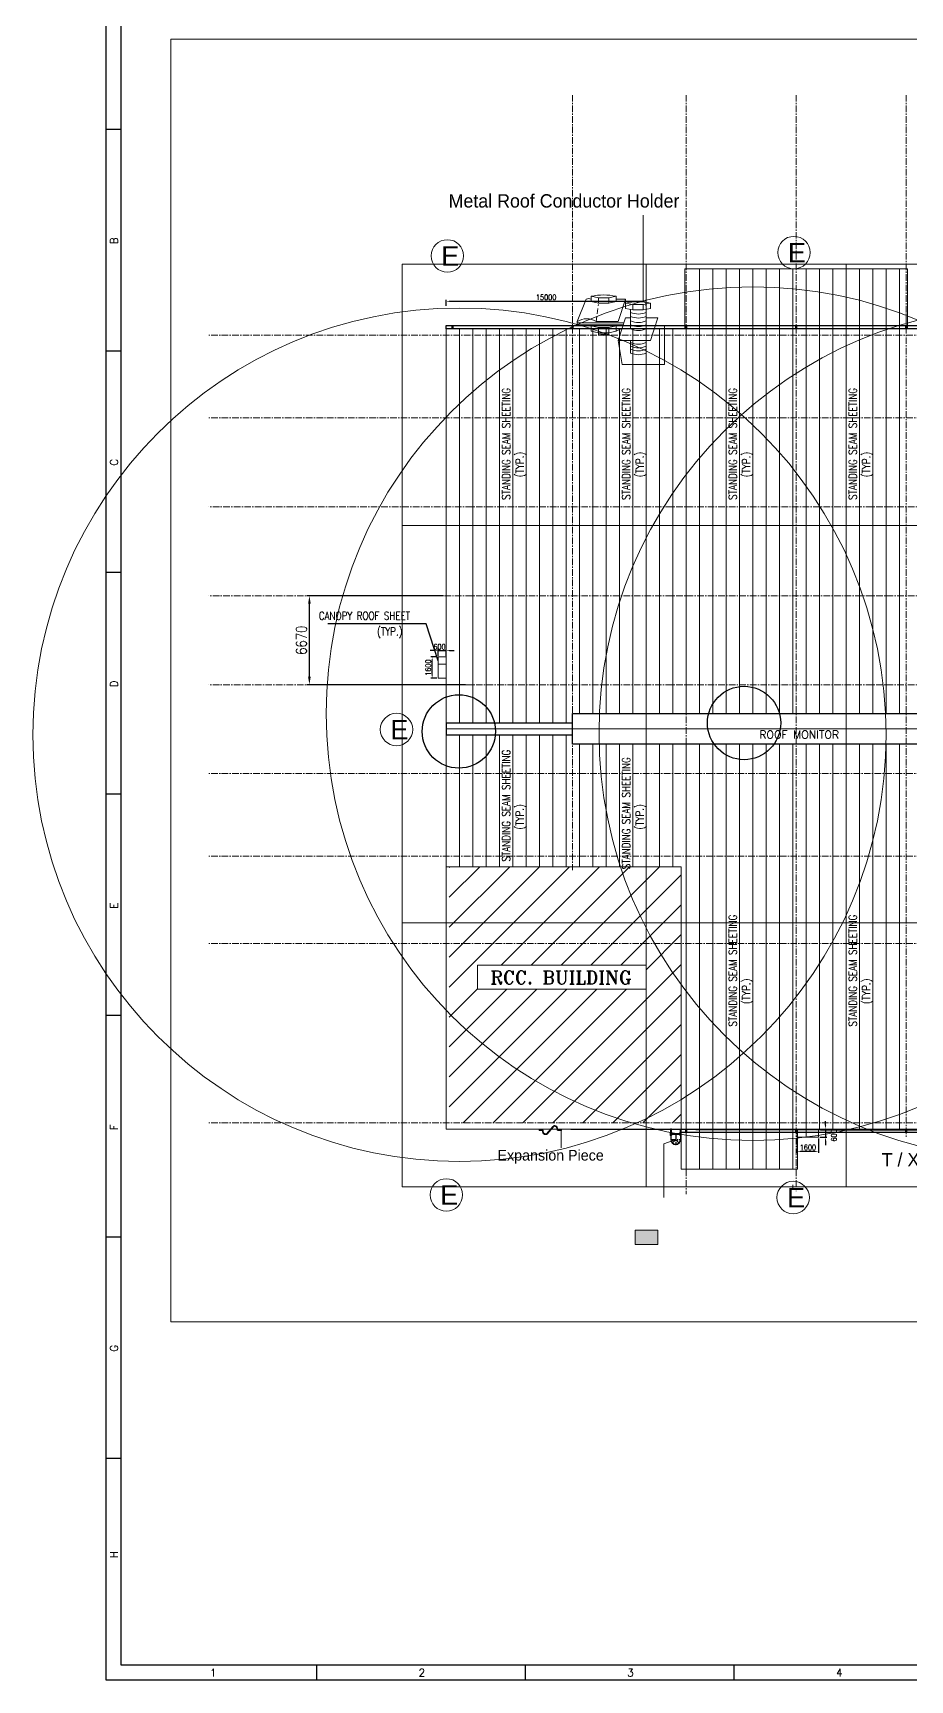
# Model space of a CAD drawing. Header units: millimetres. Extents: x 591978 to 1200763, y 19941 to 205918.
# Drawn here: x 1007148 to 1072948, y 19941 to 143454 of the extents above; entities that cross this region are included whole.
import ezdxf
from ezdxf.enums import TextEntityAlignment as Align

# ---------------------------------------------------------------- set-up
doc = ezdxf.new("R2010")
doc.units = ezdxf.units.MM
doc.header["$LTSCALE"] = 790
doc.header["$MEASUREMENT"] = 0
doc.header["$PDMODE"] = 3
for name, pattern in [('CENTER', [2, 1.25, -0.25, 0.25, -0.25]), ('DASHED', [0.75, 0.5, -0.25]), ('Roof$0$CENTER', [2, 1.25, -0.25, 0.25, -0.25]), ('Roof$0$DASHED', [0.75, 0.5, -0.25]), ('Roof$0$HIDDEN', [0.375, 0.25, -0.125])]:
    doc.linetypes.add(name, pattern=pattern)
for name, color, linetype in [('A- Wall', 8, 'Continuous'), ('BA-Hatch', 7, 'Continuous'), ('ha', 5, 'Continuous'), ('PIPE', 4, 'Continuous'), ('Roof$0$CEN', 252, 'Roof$0$CENTER'), ('Roof$0$DIM', 1, 'Continuous'), ('Roof$0$FLASHING', 1, 'Continuous'), ('Roof$0$ha', 5, 'Continuous'), ('Roof$0$TEXT', 7, 'Continuous'), ('STEEL', 4, 'Continuous'), ('text', 6, 'Continuous')]:
    doc.layers.add(name, color=color, linetype=linetype)
for name, color, linetype, lineweight in [('BRICK WALL', 41, 'Continuous', 15), ('CENTER', 8, 'CENTER', 9), ('HATCH', 8, 'Continuous', 9), ('HATECH', 140, 'Continuous', 9), ('Parapet', 240, 'Continuous', 0), ('Roof$0$A-ELEV-OTLN', 6, 'Continuous', 13), ('Roof$0$Ar-07--LEADER', 8, 'Continuous', 13), ('Roof$0$base plate', 1, 'Continuous', 15), ('Roof$0$PLINTH BEAM', 74, 'Continuous', 20), ('TEXT-2', 4, 'Continuous', 15)]:
    doc.layers.add(name, color=color, linetype=linetype, lineweight=lineweight)
doc.styles.add('Dim', font='arial.ttf')
doc.styles.add('ROMAND', font='romand.shx', dxfattribs={"height": 2.5})
doc.styles.add('ROMANS', font='romans.shx')
doc.styles.add('ROMANT', font='romant.shx', dxfattribs={"width": 0.75})
doc.styles.add('Roof$0$DIM FOR GRID', font='swissc.ttf')
doc.styles.add('T02', font='SIMPLEX.SHX', dxfattribs={"width": 0.8})
doc.dimstyles.new('DIM-200', dxfattribs={"dimscale": 200, "dimtxt": 2, "dimasz": 1.5, "dimexe": 0.5, "dimexo": 0.5, "dimgap": 0.5, "dimtad": 1, "dimdec": 0, "dimzin": 0, "dimdsep": 46, "dimtxsty": 'T02', "dimcen": 1, "dimclrd": 3, "dimclre": 3, "dimclrt": 2, "dimadec": 0, "dimazin": 0, "dimtfac": 1, "dimtdec": 0, "dimtmove": 2, "dimatfit": 3, "dimfxl": 1, "dimtolj": 1, "dimtzin": 0, "dimlwd": -1, "dimlwe": -1, "dimarcsym": 0})
doc.dimstyles.new('DIM-400', dxfattribs={"dimscale": 400, "dimtxt": 2, "dimasz": 1.5, "dimexe": 0.5, "dimexo": 0.5, "dimgap": 0.5, "dimtad": 1, "dimdec": 0, "dimzin": 0, "dimdsep": 46, "dimtxsty": 'T02', "dimcen": 1, "dimclrd": 3, "dimclre": 3, "dimclrt": 2, "dimadec": 0, "dimazin": 0, "dimtfac": 1, "dimtdec": 0, "dimtmove": 2, "dimatfit": 3, "dimfxl": 1, "dimtolj": 1, "dimtzin": 0, "dimlwd": -1, "dimlwe": -1, "dimarcsym": 0})
doc.dimstyles.new('Roof$0$DIM FOR GRID', dxfattribs={"dimtxt": 350, "dimasz": 250, "dimexe": 150, "dimexo": 25, "dimgap": 50, "dimtad": 1, "dimdec": 0, "dimzin": 0, "dimdsep": 46, "dimtxsty": 'Roof$0$DIM FOR GRID', "dimblk": 'Roof$0$_ArchTick', "dimcen": 500, "dimdle": 150, "dimclrd": 256, "dimclre": 256, "dimclrt": 7, "dimadec": 0, "dimazin": 0, "dimtfac": 1, "dimtdec": 0, "dimtofl": 0, "dimtmove": 0, "dimatfit": 3, "dimfxl": 1, "dimtolj": 1, "dimtzin": 0, "dimlwd": -1, "dimlwe": -1, "dimarcsym": 0})

# ---------------------------------------------------------------- blocks, each defined once
blk = doc.blocks.new('*D217')
at = {"color": 3, "transparency": 16777216}
for p, q in [((1037948.027601114, 101250.8138611485), (1027688.393713116, 101250.8138611485)), ((1027888.393713116, 95180.81386114852), (1027888.393713116, 100650.8138611485)), ((1039606.009862368, 94580.81386114852), (1027688.393713116, 94580.81386114852))]:
    blk.add_line(p, q, dxfattribs=at)
for points in [[(1027788.393713116, 100650.8138611485), (1027988.393713116, 100650.8138611485), (1027888.393713116, 101250.8138611485)], [(1027788.393713116, 95180.81386114852), (1027988.393713116, 95180.81386114852), (1027888.393713116, 94580.81386114852)]]:
    blk.add_solid(points, dxfattribs=at)
at = {"layer": 'DEFPOINTS', "color": 0, "transparency": 16777216}
for p in [(1027888.393713116, 101250.8138611485), (1038148.027601114, 101250.8138611485), (1039806.009862368, 94580.81386114852)]:
    blk.add_point(p, dxfattribs=at)
at = {"color": 2, "transparency": 16777216, "insert": (1027288.393713116, 97915.81386114823), "char_height": 800, "attachment_point": 5, "rotation": 90, "style": 'T02'}
blk.add_mtext('\\A1;6670', dxfattribs=at)
blk = doc.blocks.new('SSQQ')
for p, q in [((1488958.413660431, -272566.0966817849), (1488953.413660431, -272566.0966817849)), ((1488958.413660431, -272640.3466817849), (1488953.413660431, -272640.3466817849)), ((1488958.413660431, -272714.5966817849), (1488953.413660431, -272714.5966817849)), ((1488958.413660431, -272788.8466817849), (1488953.413660431, -272788.8466817849)), ((1488958.413660431, -272863.0966817849), (1488953.413660431, -272863.0966817849)), ((1488958.413660431, -272937.3466817849), (1488953.413660431, -272937.3466817849)), ((1488958.413660431, -273011.5966817849), (1488953.413660431, -273011.5966817849)), ((1489023.913660431, -273080.8466817849), (1489023.913660431, -273085.8466817849)), ((1489093.913660431, -273080.8466817849), (1489093.913660431, -273085.8466817849)), ((1489163.913660431, -273080.8466817849), (1489163.913660431, -273085.8466817849))]:
    blk.add_line(p, q)
for points in [[(1489794.413660431, -273085.8466817849), (1488953.413660431, -273085.8466817849), (1488953.413660431, -272491.8466817849), (1489794.413660431, -272491.8466817849)], [(1489789.413660431, -273080.8466817849), (1488958.413660431, -273080.8466817849), (1488958.413660431, -272496.8466817849), (1489789.413660431, -272496.8466817849)]]:
    blk.add_lwpolyline(points, close=True)
at = {"style": 'ROMANS'}
for s, p in [('B', (1488957.301639692, -272604.4977577488)), ('C', (1488957.301639692, -272678.7477577488)), ('D', (1488957.301639692, -272752.9977577488)), ('E', (1488957.301639692, -272827.2477577488)), ('F', (1488957.301639692, -272901.4977577488)), ('G', (1488957.301639692, -272975.7477577488)), ('H', (1488957.301639692, -273044.9977577488))]:
    blk.add_text(s, height=2.5, rotation=90, dxfattribs=at).set_placement(p)
for s, p in [('1', (1488988.193609059, -273084.6191216141)), ('2', (1489058.193609059, -273084.6191216141)), ('3', (1489128.193609059, -273084.6191216141)), ('4', (1489198.193609059, -273084.6191216141))]:
    blk.add_text(s, height=2.5, dxfattribs=at).set_placement(p)
blk = doc.blocks.new('*D177')
at = {"color": 3, "transparency": 16777216}
for p, q in [((1037248.027601113, 97133.18226086145), (1036948.027601113, 97133.18226086145)), ((1037548.027601113, 96737.07033218662), (1037548.027601113, 97233.18226086145)), ((1037548.027601113, 97133.18226086145), (1038148.027601113, 97133.18226086145)), ((1038148.027601113, 96737.07033218659), (1038148.027601113, 97233.18226086145)), ((1038448.027601113, 97133.18226086145), (1038748.027601113, 97133.18226086145))]:
    blk.add_line(p, q, dxfattribs=at)
for points in [[(1037248.027601113, 97183.18226086145), (1037248.027601113, 97083.18226086145), (1037548.027601113, 97133.18226086145)], [(1038448.027601113, 97183.18226086145), (1038448.027601113, 97083.18226086145), (1038148.027601113, 97133.18226086145)]]:
    blk.add_solid(points, dxfattribs=at)
at = {"layer": 'DEFPOINTS', "color": 0, "transparency": 16777216}
for p in [(1037548.027601113, 96637.07033218662), (1038148.027601113, 97133.18226086145), (1038148.027601113, 96637.07033218659)]:
    blk.add_point(p, dxfattribs=at)
at = {"color": 2, "transparency": 16777216, "insert": (1037648.539614064, 97428.24544223823), "char_height": 400, "attachment_point": 5, "style": 'T02'}
blk.add_mtext('\\A1;600', dxfattribs=at)
blk = doc.blocks.new('*D178')
at = {"color": 3, "transparency": 16777216}
for p, q in [((1037448.027601114, 96660.75912587148), (1036996.839236231, 96660.75912587148)), ((1037096.839236231, 95360.80905626145), (1037096.839236231, 96360.75912587148)), ((1037448.027601114, 95060.80905626145), (1036996.839236231, 95060.80905626145))]:
    blk.add_line(p, q, dxfattribs=at)
for points in [[(1037046.839236231, 96360.75912587148), (1037146.839236231, 96360.75912587148), (1037096.839236231, 96660.75912587148)], [(1037046.839236231, 95360.80905626145), (1037146.839236231, 95360.80905626145), (1037096.839236231, 95060.80905626145)]]:
    blk.add_solid(points, dxfattribs=at)
at = {"layer": 'DEFPOINTS', "color": 0, "transparency": 16777216}
for p in [(1037096.839236231, 96660.75912587148), (1037548.027601114, 96660.75912587148), (1037548.027601114, 95060.80905626145)]:
    blk.add_point(p, dxfattribs=at)
at = {"color": 2, "transparency": 16777216, "insert": (1036796.839236231, 95860.78409106616), "char_height": 400, "attachment_point": 5, "rotation": 90, "style": 'T02'}
blk.add_mtext('\\A1;1600', dxfattribs=at)
blk = doc.blocks.new('*D180')
at = {"color": 3, "transparency": 16777216}
for p, q in [((1066608.274941327, 61560.81386114105), (1066608.274941327, 61860.81386114105)), ((1066183.195323941, 60660.81386114105), (1066708.274941327, 60660.81386114105)), ((1066233.195323941, 61260.81386114105), (1066708.274941327, 61260.81386114105)), ((1066608.274941327, 61260.81386114105), (1066608.274941327, 60660.81386114105)), ((1066608.274941327, 60360.81386114105), (1066608.274941327, 60060.81386114105))]:
    blk.add_line(p, q, dxfattribs=at)
for points in [[(1066558.274941327, 61560.81386114105), (1066658.274941327, 61560.81386114105), (1066608.274941327, 61260.81386114105)], [(1066558.274941327, 60360.81386114105), (1066658.274941327, 60360.81386114105), (1066608.274941327, 60660.81386114105)]]:
    blk.add_solid(points, dxfattribs=at)
at = {"layer": 'DEFPOINTS', "color": 0, "transparency": 16777216}
for p in [(1066083.195323941, 60660.81386114105), (1066133.195323941, 61260.81386114105), (1066608.274941327, 60660.81386114105)]:
    blk.add_point(p, dxfattribs=at)
at = {"color": 2, "transparency": 16777216, "insert": (1067236.886014922, 60778.52672600836), "char_height": 400, "attachment_point": 5, "rotation": 90, "style": 'T02'}
blk.add_mtext('\\A1;600', dxfattribs=at)
blk = doc.blocks.new('*D181')
at = {"color": 3, "transparency": 16777216}
for p, q in [((1064483.173657768, 60560.81386114102), (1064483.173657768, 59485.34448836974)), ((1066083.19532394, 60560.81386114102), (1066083.19532394, 59485.34448836974)), ((1065783.19532394, 59585.34448836974), (1064783.173657768, 59585.34448836974))]:
    blk.add_line(p, q, dxfattribs=at)
for points in [[(1064783.173657768, 59635.34448836974), (1064783.173657768, 59535.34448836974), (1064483.173657768, 59585.34448836974)], [(1065783.19532394, 59635.34448836974), (1065783.19532394, 59535.34448836974), (1066083.19532394, 59585.34448836974)]]:
    blk.add_solid(points, dxfattribs=at)
at = {"layer": 'DEFPOINTS', "color": 0, "transparency": 16777216}
for p in [(1064483.173657768, 60660.81386114102), (1066083.19532394, 60660.81386114102), (1064483.173657768, 59585.34448836974)]:
    blk.add_point(p, dxfattribs=at)
at = {"color": 2, "transparency": 16777216, "insert": (1065283.184490854, 59885.34448836974), "char_height": 400, "attachment_point": 5, "style": 'T02'}
blk.add_mtext('\\A1;1600', dxfattribs=at)
blk = doc.blocks.new('Roof$0$D')
at = {"layer": 'Roof$0$TEXT'}
for p, q in [((5821445.217064615, -7980919.315417341), (5821445.217064615, -7981069.315417341)), ((5821845.217064615, -7980919.315417341), (5821445.217064614, -7980919.315417342)), ((5821445.217064615, -7981069.315417341), (5821449.978971891, -7981069.315417341)), ((5821454.470893697, -7981065.084932649), (5821462.025406452, -7980939.176386724)), ((5821471.009131299, -7980930.715417341), (5821819.425041104, -7980930.715417343)), ((5821828.408722777, -7980939.176386724), (5821835.963235534, -7981065.084932649)), ((5821840.455157339, -7981069.315417341), (5821845.217064615, -7981069.315417341)), ((5821845.217064615, -7981069.315417341), (5821845.217064615, -7980919.315417341))]:
    blk.add_line(p, q, dxfattribs=at)
for centre, radius, start, end in [((5821449.978971891, -7981064.81541734), 4.500000000931323, 270, 356.5663696349454), ((5821471.009250062, -7980939.715417341), 9.000000000530791, 90.00000000592915, 176.5663696342352), ((5821819.424879169, -7980939.71541734), 8.999999999068677, 3.433630360556645, 90), ((5821840.455157339, -7981064.815417341), 4.500000000209617, 183.4336303539281, 270)]:
    blk.add_arc(centre, radius, start, end, dxfattribs=at)
blk = doc.blocks.new('Roof$0$RDTTT')
at = {"layer": 'Roof$0$FLASHING'}
for points in [[(3123613.633231897, -5545188.005572408), (3123620.805398782, -5545188.005572408), (3123620.805398782, -5545193.565491918)], [(3123632.977565667, -5545188.005572408), (3123625.805398782, -5545188.005572408), (3123625.805398782, -5545193.565491918)], [(3123663.305398782, -5545063.983416315), (3123663.305398782, -5545071.1555832), (3123668.865318293, -5545071.1555832)], [(3123663.305398781, -5545112.027750085), (3123663.305398781, -5545104.8555832), (3123668.865318292, -5545104.8555832)], [(3124308.305398782, -5545063.983416315), (3124308.305398782, -5545071.1555832), (3124302.745479271, -5545071.1555832)], [(3124308.305398783, -5545112.027750085), (3124308.305398783, -5545104.8555832), (3124302.745479271, -5545104.8555832)], [(3124338.633231897, -5545188.005572408), (3124345.805398782, -5545188.005572408), (3124345.805398782, -5545193.565491918)], [(3124357.977565667, -5545188.005572408), (3124350.805398782, -5545188.005572408), (3124350.805398782, -5545193.565491918)]]:
    blk.add_hatch(color=256, dxfattribs=at).paths.add_polyline_path(points)
at = {"layer": 'Roof$0$base plate'}
for points in [[(3123573.305398785, -5545203.005583201), (3123573.305398785, -5544973.005583201), (3123678.305398785, -5544973.005583201), (3123678.305398785, -5545203.005583201)], [(3124398.305398779, -5545203.005583201), (3124398.305398779, -5544973.005583201), (3124293.305398779, -5544973.005583201), (3124293.305398779, -5545203.005583201)]]:
    blk.add_lwpolyline(points, close=True, dxfattribs=at)
at = {"layer": 'Roof$0$CEN', "ltscale": 0.4}
for p, q in [((3123620.805398782, -5545513.005572408), (3124350.805398782, -5545513.00557241)), ((3123985.805398782, -5545513.005572408), (3123724.175889743, -5545774.635081446)), ((3123985.805398782, -5545063.005572408), (3123985.805398782, -5545833.005572408)), ((3123985.805398782, -5545513.005572408), (3124247.43490782, -5545774.635081446))]:
    blk.add_line(p, q, dxfattribs=at)
at = {"layer": 'Roof$0$DIM', "linetype": 'Roof$0$CENTER', "ltscale": 0.1}
for p, q in [((3123625.805398784, -5544732.005572407), (3123625.805398784, -5544982.005572407)), ((3124331.443347883, -5545088.0055832), (3123656.443347883, -5545088.0055832)), ((3124345.80539878, -5544732.005572407), (3124345.80539878, -5544982.005572407))]:
    blk.add_line(p, q, dxfattribs=at)
at = {"layer": 'Roof$0$FLASHING'}
for p, q in [((3123613.633231897, -5545188.005572408), (3123620.805398782, -5545193.565491918)), ((3123632.977565667, -5545188.005572408), (3123625.805398782, -5545193.565491918)), ((3123663.305398782, -5545063.983416315), (3123668.865318293, -5545071.1555832)), ((3123663.305398781, -5545112.027750085), (3123668.865318292, -5545104.8555832)), ((3124308.305398782, -5545063.983416315), (3124302.745479271, -5545071.1555832)), ((3124308.305398783, -5545112.027750085), (3124302.745479271, -5545104.8555832)), ((3124338.633231897, -5545188.005572408), (3124345.805398782, -5545193.565491918)), ((3124357.977565667, -5545188.005572408), (3124350.805398782, -5545193.565491918))]:
    blk.add_line(p, q, dxfattribs=at)
at = {"layer": 'Roof$0$ha'}
for p, q in [((3123660.805398789, -5544726.005572407), (3123590.805398789, -5544726.005572407)), ((3123590.805398789, -5544732.005572407), (3123590.805398789, -5544726.005572407)), ((3123660.805398789, -5544732.005572407), (3123590.805398789, -5544732.005572407)), ((3123660.805398782, -5544982.005572407), (3123590.805398782, -5544982.005572407)), ((3123590.805398782, -5544988.005572407), (3123590.805398782, -5544982.005572407)), ((3123660.805398782, -5544988.005572407), (3123590.805398782, -5544988.005572407)), ((3123660.805398789, -5544732.005572407), (3123660.805398789, -5544726.005572407)), ((3123660.805398782, -5544988.005572407), (3123660.805398782, -5544982.005572407)), ((3123663.305398782, -5545071.1555832), (3124308.305398782, -5545071.1555832)), ((3123663.305398782, -5545104.8555832), (3124308.305398782, -5545104.8555832)), ((3124310.805398782, -5544726.005572407), (3124380.805398782, -5544726.005572407)), ((3124310.805398782, -5544732.005572407), (3124310.805398782, -5544726.005572407)), ((3124310.805398782, -5544732.005572407), (3124380.805398782, -5544732.005572407)), ((3124310.805398782, -5544982.005572407), (3124380.805398782, -5544982.005572407)), ((3124310.805398782, -5544988.005572407), (3124310.805398782, -5544982.005572407)), ((3124310.805398782, -5544988.005572407), (3124380.805398782, -5544988.005572407)), ((3124380.805398782, -5544732.005572407), (3124380.805398782, -5544726.005572407)), ((3124380.805398782, -5544988.005572407), (3124380.805398782, -5544982.005572407))]:
    blk.add_line(p, q, dxfattribs=at)
at = {"layer": 'Roof$0$PLINTH BEAM'}
blk.add_line((3124370.805398781, -5544982.005572407), (3124370.805398781, -5544732.005572407), dxfattribs=at)
at = {"layer": 'Roof$0$TEXT'}
for p, q in [((3123600.805398784, -5544732.005572407), (3123600.805398783, -5544982.005572407)), ((3123615.805398782, -5545473.005572408), (3123615.805398782, -5545513.00557241)), ((3123615.805398782, -5545473.005572408), (3123620.805398782, -5545473.005572408)), ((3123615.805398782, -5545513.00557241), (3123620.805398782, -5545513.00557241)), ((3123620.805398782, -5545188.005572408), (3123620.805398782, -5545513.005572408)), ((3123625.805398782, -5545188.005572408), (3123625.805398782, -5545513.005572408)), ((3123650.805398782, -5544732.005572407), (3123650.805398782, -5544982.005572407)), ((3124320.805398782, -5544732.005572407), (3124320.805398782, -5544982.005572407)), ((3124345.805398782, -5545188.005572408), (3124345.805398782, -5545513.005572408)), ((3124350.805398782, -5545188.005572408), (3124350.805398782, -5545513.005572408)), ((3124355.805398782, -5545473.005572408), (3124350.805398782, -5545473.005572408)), ((3124355.805398782, -5545513.00557241), (3124350.805398782, -5545513.00557241)), ((3124355.805398782, -5545473.005572408), (3124355.805398782, -5545513.00557241)), ((3124370.805398781, -5544732.005572407), (3124370.805398781, -5544982.005572407)), ((3123965.80539878, -5545878.005572408), (3124005.805398784, -5545878.005572408)), ((3123965.80539878, -5545878.005572408), (3123965.80539878, -5545883.005572408)), ((3123965.80539878, -5545883.005572408), (3124005.805398784, -5545883.005572408)), ((3124005.805398784, -5545878.005572408), (3124005.805398784, -5545883.005572408))]:
    blk.add_line(p, q, dxfattribs=at)
at = {"layer": 'Roof$0$TEXT', "linetype": 'Roof$0$HIDDEN', "ltscale": 0.2}
for p, q in [((3123606.805395307, -5544732.005572407), (3123606.805395307, -5544982.005572407)), ((3123663.305398782, -5545074.3555832), (3124308.305398782, -5545074.3555832)), ((3123663.305398782, -5545101.6555832), (3124308.305398782, -5545101.6555832)), ((3124364.805402256, -5544732.005572407), (3124364.805402257, -5544982.005572407))]:
    blk.add_line(p, q, dxfattribs=at)
at = {"layer": 'Roof$0$TEXT', "color": 3}
for points in [[(3123710.033754119, -5545760.492945823), (3123738.318025366, -5545788.77721707), (3123741.853559272, -5545785.241683165), (3123713.569288025, -5545756.957411917)], [(3124261.577043444, -5545760.492945823), (3124233.292772197, -5545788.77721707), (3124229.757238291, -5545785.241683165), (3124258.041509538, -5545756.957411917)]]:
    blk.add_lwpolyline(points, close=True, dxfattribs=at)
at = {"layer": 'Roof$0$TEXT'}
for radius in [365, 360]:
    blk.add_arc((3123985.805398782, -5545513.005572408), radius, 180, 0, dxfattribs=at)
at = {"layer": 'Roof$0$PLINTH BEAM', "zscale": 0.5}
for p, xscale, yscale, rotation in [((7114122.963107454, -2634265.397040101), 0.5, 0.5, 270), ((-866151.3523098887, -2634265.397040099), -0.5000000000000002, 0.5000000000000002, 90)]:
    blk.add_blockref('Roof$0$D', p, dxfattribs=dict(at, xscale=xscale, yscale=yscale, rotation=rotation))
blk = doc.blocks.new('Roof$0$_ArchTick')
at = {"color": 0, "linetype": 'ByBlock', "const_width": 0.15}
blk.add_lwpolyline([(-0.5, -0.5), (0.5, 0.5)], dxfattribs=at)
blk = doc.blocks.new('*D227')
at = {"color": 3, "transparency": 16777216}
for p, q in [((1038148.027601113, 122979.8138611373), (1038148.027601113, 123428)), ((1038448.027601113, 123328), (1052848.027601113, 123328)), ((1053148.027601113, 122979.8138611373), (1053148.027601113, 123428))]:
    blk.add_line(p, q, dxfattribs=at)
at = {"color": 3, "lineweight": 20, "transparency": 16777216}
for points in [[(1038448.027601113, 123378), (1038448.027601113, 123278), (1038148.027601113, 123328)], [(1052848.027601113, 123378), (1052848.027601113, 123278), (1053148.027601113, 123328)]]:
    blk.add_solid(points, dxfattribs=at)
at = {"layer": 'DEFPOINTS', "color": 0, "lineweight": 20, "transparency": 16777216}
for p in [(1038148.027601113, 122879.8138611373), (1053148.027601113, 123328), (1053148.027601113, 122879.8138611373)]:
    blk.add_point(p, dxfattribs=at)
at = {"color": 2, "lineweight": 20, "transparency": 16777216, "insert": (1045648.027601113, 123628), "char_height": 400, "attachment_point": 5, "style": 'T02'}
blk.add_mtext('\\A1;15000', dxfattribs=at)
blk = doc.blocks.new('A$C3DAC4DDF')
at = {"color": 4}
blk.add_line((394.9999999560011, 82.99999938789131), (394.9999999560011, 74.99999938789131), dxfattribs=at)
for points in [[(-4.399885256134439e-08, 82.99999938789131), (-4.399890940476325e-08, 74.99999938789131)], [(-4.399885256134439e-08, 82.99999938789131), (55.99999995600115, 82.99999938789131)], [(138.2264404707561, 16.06369731076789), (251.0283842434951, 147.5349493566988)], [(143.9329154254203, 10.42003428365813), (257.099395204453, 142.3250715607672)], [(394.9999999560011, 74.99999938789131), (338.9999999560011, 74.99999938789131)]]:
    blk.add_lwpolyline(points, dxfattribs=at)
for points in [[(138.2264404707565, 16.0636973107684, -0.2248716193278578), (121.2035298966161, 7.999999387891307), (115.9999999560011, 7.999999387891307, -0.4142135623730949), (73.99999995600115, 49.9999993878913), (73.99999995600115, 64.99999938789131, 0.4142135623730951), (55.99999995600115, 82.99999938789131), (-4.399890940476325e-08, 82.99999938789131)], [(144.011528935065, 10.51166493206583, -0.2193506699289058), (121.2035298966161, -6.121086926214048e-07), (115.9999999560011, -6.121086926214048e-07, -0.4142135623730951), (65.99999995600115, 49.99999938789131), (65.99999995600115, 64.99999938789131, 0.4142135623730951), (55.99999995600115, 74.99999938789131), (-4.399890940476325e-08, 74.99999938789131)], [(394.9999999560011, 82.99999938789131), (338.9999999560011, 82.99999938789131, -0.4142135623730951), (328.9999999560011, 92.99999938789131), (328.9999999560011, 107.9999993878913, 0.4142135623730951), (278.9999999560011, 157.9999993878913), (273.7964700153861, 157.9999993878913, 0.2188147209499611), (251.0283842434951, 147.5349493566989, 0.2188147209499611)], [(394.9999999560011, 74.99999938789131), (338.9999999560011, 74.99999938789131, -0.4142135623730951), (320.9999999560011, 92.99999938789131), (320.9999999560011, 107.9999993878913, 0.4142135623730951), (278.9999999560011, 149.9999993878913), (273.7964700153861, 149.9999993878913, 0.2188234728017536), (257.099395204453, 142.3250715607671, 0.2188234728017536)]]:
    blk.add_lwpolyline(points, format="xyb", dxfattribs=at)

msp = doc.modelspace()

# ---------------------------------------------------------------- hatches: boundary and pattern name
at = {"layer": 'A- Wall'}
h = msp.add_hatch(color=1, dxfattribs=at)
h.dxf.hatch_style = 1
edge = h.paths.add_edge_path()
edge.add_arc((1039137.351694027, 91079.38055951522), 322.2403844019232, -1.272221872585407e-14, 360)
h = msp.add_hatch(color=1, dxfattribs=at)
h.dxf.hatch_style = 1
edge = h.paths.add_edge_path()
edge.add_arc((1060533.351694027, 91712.88055951522), 322.2403844019232, -1.272221872585407e-14, 360)
at = {"layer": 'BA-Hatch', "lineweight": 20, "true_color": 0xd4bdab}
h = msp.add_hatch(dxfattribs=at)
h.set_pattern_fill('ANSI32', color=9)
h.set_pattern_definition([(45, (0, 0), (-0.2651650429449554, 0.2651650429449554), []), (45, (0.176776695, 0), (-0.2651650429449554, 0.2651650429449554), [])])
h.paths.add_polyline_path([(1054027, 53688), (1052333.5, 53688), (1052333.5, 52605), (1054027, 52605)])
at = {"layer": 'HATCH'}
h = msp.add_hatch(dxfattribs=at)
h.set_pattern_fill('ANSI31', color=3, scale=500)
h.set_pattern_definition([(45, (567413.670578335, 119549.6327190011), (-1122.532015133644, 1122.532015133644), [])])
h.paths.add_polyline_path([(1055782.069539317, 80930.81386115943), (1038378.027601113, 80930.81386115943), (1038378.027601113, 75170.80782271718), (1055782.069539317, 75170.80782271718)])
h.paths.add_polyline_path([(1055782.069539317, 75170.80782271718), (1038378.027601113, 75170.80782271718), (1038378.027601113, 68550.80782271741), (1055782.069539317, 68550.80782271741)])
h.paths.add_polyline_path([(1053142.163315212, 73553.53019835759), (1053142.163315212, 71740.63951473177), (1040488.07652186, 71740.63951473177), (1040488.07652186, 73553.53019835759)], flags=16)
h.paths.add_polyline_path([(1055782.069539317, 68550.80782271741), (1038378.027601113, 68550.80782271741), (1038378.027601113, 61720.81386114104), (1055782.069539317, 61720.81386114104)])
h.paths.add_polyline_path([(1040594.719016728, 71870.97786326898), (1052951.861873871, 71870.97786326898), (1052951.861873871, 73370.97786326898), (1040594.719016728, 73370.97786326898)], flags=8)

# ---------------------------------------------------------------- linework, layer by layer
at = {"color": 0, "lineweight": 20}
for p, q in [((1052916.527601113, 123328), (1052916.527601113, 129787)), ((1049025.736867399, 123705.3653544013), (1049025.736867399, 123311.6668471975)), ((1049025.736867399, 123705.3653544013), (1049567.376470017, 123595.8694778613)), ((1049567.376470017, 123595.8694778613), (1050348.203731832, 123595.8694778613)), ((1049567.376470017, 123595.8694778613), (1049567.376470017, 123202.1709706575)), ((1050348.203731832, 123595.8694778613), (1050891.78992781, 123705.3653544013)), ((1050348.203731832, 123595.8694778613), (1050348.203731832, 123202.1709706575)), ((1050891.78992781, 123705.3653544013), (1050891.78992781, 123311.6668471975)), ((1047985.60361883, 121809.9839704787), (1048655.546161332, 123497.1425245229)), ((1049025.736867399, 123311.6668471975), (1049567.376470017, 123202.1709706575)), ((1049567.376470017, 123202.1709706575), (1050348.203731832, 123202.1709706575)), ((1050348.203731832, 123202.1709706575), (1050891.78992781, 123311.6668471975)), ((1051605.402296532, 123497.1425245229), (1050891.78992781, 123497.1425245229)), ((1051605.402296532, 123497.1425245229), (1051052.998466629, 121809.9839704787)), ((1051052.998466629, 121809.9839704787), (1051605.402296532, 123497.1425245229)), ((1051605.402296532, 123497.1425245229), (1051610.51257358, 123194.6955410339)), ((1051610.51257358, 123194.6955410339), (1051610.51257358, 122800.9970338301)), ((1051610.51257358, 123194.6955410339), (1052152.152176198, 123085.1996644939)), ((1051610.51257358, 122800.9970338301), (1052152.152176198, 122691.5011572901)), ((1051984.7317781, 122725.3462512452), (1051984.7317781, 121260.8138611373)), ((1052152.152176198, 123085.1996644939), (1052932.979438013, 123085.1996644939)), ((1052152.152176198, 123085.1996644939), (1052152.152176198, 122691.5011572901)), ((1052152.152176198, 122691.5011572901), (1052932.979438013, 122691.5011572901)), ((1052932.979438013, 123085.1996644939), (1053476.565633992, 123194.6955410339)), ((1052932.979438013, 123085.1996644939), (1052932.979438013, 122691.5011572901)), ((1052932.979438013, 122691.5011572901), (1053476.565633992, 122800.9970338301)), ((1053148.027601113, 122734.8188266702), (1053148.027601113, 121260.8138611373)), ((1053476.565633992, 123194.6955410339), (1053476.565633992, 122800.9970338301)), ((1047985.60361883, 121809.9839704787), (1047985.60361883, 121563.0964354036)), ((1047985.60361883, 121712.9723536212), (1051472.671763912, 121712.9723536212)), ((1047985.60361883, 121563.0964354036), (1051423.599890356, 121563.0964354036)), ((1047985.60361883, 121563.0964354036), (1049206.403429227, 121563.0964354036)), ((1049025.736867399, 121479.0197007937), (1049206.403429227, 121563.0964354036)), ((1049025.736867399, 121479.0197007937), (1049025.736867399, 121085.3211935899)), ((1049025.736867399, 121479.0197007937), (1049567.376470017, 121369.5238242537)), ((1049025.736867399, 121085.3211935899), (1049567.376470017, 120975.8253170499)), ((1051052.998466629, 121809.9839704787), (1049407.315893705, 121809.9839704787)), ((1049407.315893705, 121809.9839704787), (1051052.998466629, 121809.9839704787)), ((1049567.376470017, 121369.5238242537), (1050348.203731832, 121369.5238242537)), ((1049567.376470017, 121369.5238242537), (1049567.376470017, 120975.8253170499)), ((1050348.203731832, 121369.5238242537), (1050891.78992781, 121479.0197007937)), ((1050348.203731832, 121369.5238242537), (1050348.203731832, 120975.8253170499)), ((1050348.203731832, 120975.8253170499), (1050891.78992781, 121085.3211935899)), ((1050891.78992781, 121479.0197007937), (1050891.78992781, 121563.0964354036)), ((1050891.78992781, 121479.0197007937), (1050891.78992781, 121085.3211935899)), ((1050891.78992781, 121085.3211935899), (1051323.365624914, 121302.0086491652)), ((1051594.154572838, 122084.0066389647), (1051041.750742935, 120396.8480849205)), ((1051594.154572838, 122084.0066389647), (1051041.750742935, 120396.8480849205)), ((1051323.365624914, 121302.0086491652), (1051338.115397678, 121302.0086491652)), ((1051984.7317781, 122084.0066389647), (1051594.154572838, 122084.0066389647)), ((1054016.914256446, 122084.0066389647), (1053148.027601113, 122084.0066389647)), ((1054016.914256446, 122084.0066389647), (1053464.510426543, 120396.8480849205)), ((1053464.510426543, 120396.8480849205), (1054016.914256446, 122084.0066389647)), ((1054514.20424025, 121481.1286489863), (1053819.52195456, 121481.1286489863)), ((1054514.20424025, 118591.0260459086), (1054514.20424025, 121481.1286489863)), ((1049567.376470017, 120975.8253170499), (1050348.203731832, 120975.8253170499)), ((1049567.376470017, 120975.8253170499), (1049567.376470017, 120801.9067344373)), ((1050348.203731832, 120975.8253170499), (1050348.203731832, 120801.9067344373)), ((1051041.750742935, 120396.8480849205), (1053464.510426543, 120396.8480849205)), ((1051041.750742935, 120396.8480849205), (1051353.172092702, 118591.0260459086)), ((1051041.750742935, 120396.8480849205), (1053464.510426543, 120396.8480849205)), ((1051984.7317781, 120396.8480849205), (1051984.7317781, 119453.4452601175)), ((1053148.027601113, 120396.8480849205), (1053148.027601113, 119453.4452601175)), ((1051353.172092702, 118591.0260459086), (1054514.20424025, 118591.0260459086)), ((1046776.701536959, 61155.32940575168, 2.038198889e-06), (1046776.701536959, 59855.00000000001, 2.038198889e-06))]:
    msp.add_line(p, q, dxfattribs=at)
at = {"color": 3, "lineweight": 20}
for p, q in [((1053148.027601113, 126113), (1053148.027601113, 56937)), ((1068148.027601113, 126113), (1068148.027601113, 56937)), ((1038148.027601113, 121510.8138611373), (1122148.027601117, 121510.8138611373)), ((1038148.027601113, 61260.81386114104), (1038148.027601113, 121510.8138611373)), ((1038148.027601113, 121510.8138611373), (1038148.027601113, 106510.8138611373)), ((1038148.027601113, 121510.8138611373), (1053148.027601113, 121510.8138611373)), ((1038148.027601113, 121510.8138611373), (1064148.027601113, 121510.8138611372)), ((1053148.027601113, 121510.8138611373), (1068148.027601113, 121510.8138611373)), ((1053148.027601113, 121510.8138611373), (1068148.027601113, 121510.8138611373)), ((1058148.027601113, 121510.8138611373), (1078148.027601113, 121510.8138611373)), ((1064148.027601113, 121510.8138611372), (1064148.027601113, 121862)), ((1064148.027601113, 121510.8138611373), (1090148.027601113, 121510.8138611372)), ((1068148.027601113, 121510.8138611373), (1083148.027601113, 121510.8138611373)), ((1068148.027601113, 121510.8138611373), (1083148.027601113, 121510.8138611373)), ((1034847.5, 106510.8138611373), (1127782, 106510.8138611373)), ((1038148.027601113, 91260.81386113871), (1122148.027601117, 91260.81386113871)), ((1034847.5, 76720.81386114104), (1127782, 76720.81386114104)), ((1038148.027601113, 61720.81386114104), (1038148.027601113, 76720.81386114104)), ((1122148.027601117, 61010.81386114104), (1038148.027601113, 61260.81386114104)), ((1064162, 57084.50000000001, 9.524076104999996e-07), (1064162, 56737.6861388627, 9.524076104999996e-07))]:
    msp.add_line(p, q, dxfattribs=at)
at = {"color": 0, "linetype": 'DASHED', "lineweight": 20}
msp.add_line((1049407.315893705, 121809.9839704787), (1049567.376470017, 123096.1403336374), dxfattribs=at)
at = {"color": 0, "lineweight": 20}
for points in [[(1017498.5, 142982.5), (1162135, 142982.5), (1162135, 46800), (1017498.5, 46800)], [(1052333.5, 53688), (1054027, 53688), (1054027, 52605), (1052333.5, 52605)]]:
    msp.add_lwpolyline(points, close=True, dxfattribs=at)
at = {"color": 30, "lineweight": 20, "true_color": 0xf26722}
msp.add_lwpolyline([(1034847.5, 126113), (1127782, 126113), (1127782, 56937), (1034847.5, 56937)], close=True, dxfattribs=at)
at = {"color": 7}
msp.add_lwpolyline([(1047628.024581906, 91696.30794042308), (1038148.027601113, 91696.30794042308), (1038148.027601113, 90825.31978185434), (1047628.024581906, 90825.31978185434)], close=True, dxfattribs=at)
at = {"color": 4}
msp.add_lwpolyline([(1047628.024581906, 92412.47720513173), (1113898.027601117, 92412.47720513173), (1113898.027601117, 90109.15051714663), (1047628.024581906, 90109.15051714663)], close=True, dxfattribs=at)
at = {"color": 0, "lineweight": 20}
for centre in [(1061148.027601113, 92412.47720513173), (1039148.027601113, 90825.31978185434), (1081617.527601109, 90960.47272486679, 9.524076104999996e-07)]:
    msp.add_circle(centre, 32000, dxfattribs=at)
at = {"color": 1}
for centre in [(1060495, 91708.50000000001, 9.524076104999996e-07), (1039099, 91075.00000000001, 9.524076104999996e-07)]:
    msp.add_circle(centre, 2750, dxfattribs=at)
at = {"color": 0, "lineweight": 20}
for centre, radius, start, end in [((1048840.641514365, 122957.050334094), 570.9289481859867, 71.08286576788498, 108.917134232115), ((1049958.763397604, 119545.8009415154), 4262.923247140945, 77.35732151593135, 102.6426784840687), ((1052543.539103786, 119035.131128148), 4262.923247140945, 77.35732151593135, 102.6426784840687), ((1052566.379689606, 123760.8574576525), 1387.629202710697, 245.218012972513, 294.781987027487), ((1048696.459756268, 120688.933415991), 1327.430146504653, 57.62128958310335, 122.3787104168967), ((1052566.379689606, 123461.1056212173), 1387.629202710697, 245.218012972513, 294.781987027487), ((1052566.379689606, 123127.1888240627), 1387.629202710697, 245.218012972513, 294.781987027487), ((1052566.379689606, 122820.6883534114), 1387.629202710697, 245.218012972513, 294.781987027487), ((1052566.379689606, 122520.6553238839), 1387.629202710697, 245.218012972513, 294.781987027487), ((1049957.790100924, 123577.8915697144), 2717.984967554454, 261.7414191101306, 278.2585808898694), ((1049957.790100924, 123491.705886912), 2717.984967554454, 261.7414191101306, 278.2585808898694), ((1052566.379689606, 121507.235419088), 1387.629202710697, 245.218012972513, 294.781987027487), ((1052566.379689606, 121230.1196265862), 1387.629202710697, 245.218012972513, 294.781987027487), ((1052566.379689606, 120996.3075703049), 1387.629202710697, 245.218012972513, 294.781987027487), ((1052566.379689606, 120713.286722864), 1387.629202710697, 245.218012972513, 294.781987027487)]:
    msp.add_arc(centre, radius, start, end, dxfattribs=at)
at = {"layer": 'BRICK WALL', "color": 1}
for q in [(1038148.027601113, 80930.81386115943), (1055782.069539317, 61260.81386114104)]:
    msp.add_line((1055782.069539317, 80930.81386115943), q, dxfattribs=at)
for points in [[(1056048.034549262, 125760.8138611373), (1072748.027601117, 125760.8138611373), (1072748.027601117, 121260.8138611373), (1056048.034549262, 121260.8138611373)], [(1056048.034549262, 125760.8138611373), (1072748.027601117, 125760.8138611373), (1072748.027601117, 121260.8138611373), (1056048.034549262, 121260.8138611373)], [(1038148.027601113, 121260.8138611373), (1122148.027601117, 121260.8138611373), (1122148.027601117, 61260.81386114104), (1038148.027601113, 61260.81386114104)], [(1037548.027601113, 95060.80905626142), (1037548.027601113, 96660.75912587145), (1038148.027601113, 96660.75912587142), (1038148.027601113, 95060.80905626141)], [(1055782.069539317, 61260.81386114104), (1064498.027601119, 61260.81386114104), (1064498.027601119, 58260.81386114104), (1055782.069539317, 58260.81386114104)], [(1055782.069539317, 61260.81386114104), (1064498.027601119, 61260.81386114104), (1064498.027601119, 58260.81386114104), (1055782.069539317, 58260.81386114104)], [(1064483.173657768, 61260.81386114102), (1066083.19532394, 61260.81386114102), (1066083.19532394, 60660.81386114102), (1064483.173657768, 60660.81386114102)]]:
    msp.add_lwpolyline(points, close=True, dxfattribs=at)
at = {"layer": 'CENTER', "ltscale": 0.5}
for p, q in [((1047628.024581906, 138796.5361382031), (1047628.024581906, 80667.78704114683)), ((1056148.02527349, 138796.5361382031), (1056148.081322635, 56388.05190092657)), ((1064398.027601119, 138796.5361382031), (1064398.027601119, 56602.66473362787)), ((1072648.027601117, 138796.5361382031), (1072648.027601117, 60660.81386114104)), ((1122919.572662282, 120800.8138611259), (1020333.239848921, 120800.8138611259)), ((1122919.572662282, 114590.8138611483), (1020333.239848921, 114590.8138611483)), ((1127782.080321461, 107920.8138611483), (1020333.239848921, 107920.8138611485)), ((1127782.080321461, 101250.8138611483), (1020333.239848921, 101250.8138611485)), ((1127782.080321461, 94580.81386114826), (1020333.239848921, 94580.81386114849)), ((1122919.572662282, 87910.81386115198), (1020333.239848921, 87910.81386115198)), ((1122919.572662282, 81730.81386115943), (1020333.239848921, 81730.81386115943)), ((1122919.572662282, 75170.80782271718), (1020333.239848921, 75170.80782271718)), ((1122919.572662282, 61720.81386114104), (1020333.239848921, 61720.81386114104))]:
    msp.add_line(p, q, dxfattribs=at)
at = {"layer": 'CENTER', "color": 4, "ltscale": 0.5}
msp.add_line((1038148.027601113, 91260.81386113871), (1122437.234566377, 91260.81386113871), dxfattribs=at)
at = {"layer": 'ha', "color": 40}
for points in [[(1038148.027601113, 121510.8138611373), (1122148.027601117, 121510.8138611373), (1122148.027601117, 121260.8138611373), (1038148.027601113, 121260.8138611373)], [(1055782.069539317, 61260.81386114104), (1122148.027601117, 61260.81386114104), (1122148.027601117, 61010.81386114104), (1055782.069539317, 61010.81386114104)]]:
    msp.add_lwpolyline(points, close=True, dxfattribs=at)
at = {"layer": 'HATECH'}
for p, q in [((1057148.027601113, 92412.47720513173), (1057148.027601113, 125760.8138611373)), ((1058148.027601113, 92412.47720513173), (1058148.027601113, 125760.8138611373)), ((1059148.027601113, 92412.47720513173), (1059148.027601113, 125760.8138611373)), ((1060148.027601113, 92412.47720513173), (1060148.027601113, 125760.8138611373)), ((1061148.027601113, 92412.47720513173), (1061148.027601113, 125760.8138611373)), ((1062148.027601113, 92412.47720513173), (1062148.027601113, 125760.8138611373)), ((1063148.027601113, 92412.47720513173), (1063148.027601113, 125760.8138611373)), ((1064148.027601113, 92412.47720513173), (1064148.027601113, 125760.8138611373)), ((1065148.027601113, 92412.47720513173), (1065148.027601113, 125760.8138611373)), ((1066148.027601113, 92412.47720513173), (1066148.027601113, 125760.8138611373)), ((1067148.027601113, 92412.47720513173), (1067148.027601113, 125760.8138611373)), ((1068148.027601113, 92412.47720513173), (1068148.027601113, 125760.8138611373)), ((1069148.027601113, 92412.47720513173), (1069148.027601113, 125760.8138611373)), ((1070148.027601113, 92412.47720513173), (1070148.027601113, 125760.8138611373)), ((1071148.027601113, 92412.47720513173), (1071148.027601113, 125760.8138611373)), ((1072148.027601113, 92412.47720513173), (1072148.027601113, 125760.8138611373)), ((1039148.027601113, 91696.30794042308), (1039148.027601113, 121260.8138611373)), ((1040148.027601113, 91696.30794042308), (1040148.027601113, 121260.8138611373)), ((1041148.027601113, 91696.30794042308), (1041148.027601113, 121260.8138611373)), ((1042148.027601113, 91696.30794042308), (1042148.027601113, 121260.8138611373)), ((1043148.027601113, 91696.30794042308), (1043148.027601113, 121260.8138611373)), ((1044148.027601113, 91696.30794042308), (1044148.027601113, 121260.8138611373)), ((1045148.027601113, 91696.30794042308), (1045148.027601113, 121260.8138611373)), ((1046148.027601113, 91696.30794042308), (1046148.027601113, 121260.8138611373)), ((1047148.027601113, 91696.30794042308), (1047148.027601113, 121260.8138611373)), ((1048148.027601113, 92412.47720513173), (1048148.027601113, 121260.8138611373)), ((1049148.027601113, 92412.47720513173), (1049148.027601113, 121260.8138611373)), ((1050148.027601113, 92412.47720513173), (1050148.027601113, 121260.8138611373)), ((1051148.027601113, 92412.47720513173), (1051148.027601113, 121260.8138611373)), ((1052148.027601113, 92412.47720513173), (1052148.027601113, 121260.8138611373)), ((1053148.027601113, 92412.47720513173), (1053148.027601113, 121260.8138611373)), ((1054148.027601113, 92412.47720513173), (1054148.027601113, 121260.8138611373)), ((1055148.027601113, 92412.47720513173), (1055148.027601113, 121260.8138611373)), ((1056148.027601113, 92412.47720513173), (1056148.027601113, 121260.8138611373)), ((1038148.027601113, 96110.80905626142), (1037548.027601113, 96110.80905626144)), ((1039148.027601113, 90825.31978185434), (1039148.027601113, 80930.81386115943)), ((1040148.027601113, 90825.31978185434), (1040148.027601113, 80930.81386115943)), ((1041148.027601113, 90825.31978185434), (1041148.027601113, 80930.81386115943)), ((1042148.027601113, 90825.31978185434), (1042148.027601113, 80930.81386115943)), ((1043148.027601113, 90825.31978185434), (1043148.027601113, 80930.81386115943)), ((1044148.027601113, 90825.31978185434), (1044148.027601113, 80930.81386115943)), ((1045148.027601113, 90825.31978185434), (1045148.027601113, 80930.81386115943)), ((1046148.027601113, 90825.31978185434), (1046148.027601113, 80930.81386115943)), ((1047148.027601113, 90825.31978185434), (1047148.027601113, 80930.81386115943)), ((1048148.027601113, 90109.1505171457), (1048148.027601113, 80930.81386115943)), ((1049148.027601113, 90109.1505171457), (1049148.027601113, 80930.81386115943)), ((1050148.027601113, 90109.1505171457), (1050148.027601113, 80930.81386115943)), ((1051148.027601113, 90109.1505171457), (1051148.027601113, 80930.81386115943)), ((1052148.027601113, 90109.1505171457), (1052148.027601113, 80930.81386115943)), ((1053148.027601113, 90109.1505171457), (1053148.027601113, 80930.81386115943)), ((1054148.027601113, 90109.1505171457), (1054148.027601113, 80930.81386115943)), ((1055148.027601113, 90109.1505171457), (1055148.027601113, 80930.81386115943)), ((1056148.027601113, 90109.1505171457), (1056148.027601113, 58260.81386114011)), ((1057148.027601113, 90109.1505171457), (1057148.027601113, 58260.81386114011)), ((1058148.027601113, 90109.1505171457), (1058148.027601113, 58260.81386114011)), ((1059148.027601113, 90109.1505171457), (1059148.027601113, 58260.81386114011)), ((1060148.027601113, 90109.1505171457), (1060148.027601113, 58260.81386114011)), ((1061148.027601113, 90109.1505171457), (1061148.027601113, 58260.81386114011)), ((1062148.027601113, 90109.1505171457), (1062148.027601113, 58260.81386114011)), ((1063148.027601113, 90109.1505171457), (1063148.027601113, 58260.81386114011)), ((1064148.027601113, 90109.1505171457), (1064148.027601113, 58260.81386114011)), ((1065148.027601113, 90109.1505171457), (1065148.027601113, 60660.81386114104)), ((1066148.027601113, 90109.1505171457), (1066148.027601113, 61260.81386114104)), ((1067148.027601113, 90109.1505171457), (1067148.027601113, 61260.81386114104)), ((1068148.027601113, 90109.1505171457), (1068148.027601113, 61260.81386114104)), ((1069148.027601113, 90109.1505171457), (1069148.027601113, 61260.81386114104)), ((1070148.027601113, 90109.1505171457), (1070148.027601113, 61260.81386114104)), ((1071148.027601113, 90109.1505171457), (1071148.027601113, 61260.81386114104)), ((1072148.027601113, 90109.1505171457), (1072148.027601113, 61260.81386114104))]:
    msp.add_line(p, q, dxfattribs=at)
at = {"layer": 'Parapet', "color": 3, "linetype": 'Continuous', "lineweight": 20, "ltscale": 10000000}
for centre in [(1038238.340902097, 126734.8409020969), (1064238.340902097, 126984.8409020969), (1034420.840902097, 91217.34090209682), (1038161.984131435, 56321.98413143493), (1064175.956530322, 56122.67027029763, 9.524076104999996e-07)]:
    msp.add_circle(centre, 1216.340902096853, dxfattribs=at)
at = {"layer": 'PIPE'}
for points in [[(1038563.021854259, 121330.8141100458), (1038673.021854259, 121330.8141100458), (1038673.021854259, 121440.8141100458), (1038563.021854259, 121440.8141100458)], [(1047573.024873471, 121330.8141100458), (1047683.024873471, 121330.8141100458), (1047683.024873471, 121440.8141100458), (1047573.024873471, 121440.8141100458)], [(1056093.037077777, 121330.8141100458), (1056203.037077777, 121330.8141100458), (1056203.037077777, 121440.8141100458), (1056093.037077777, 121440.8141100458)], [(1064343.027601119, 121330.8138611374), (1064453.027601119, 121330.8138611374), (1064453.027601119, 121440.8138611374), (1064343.027601119, 121440.8138611374)], [(1072593.027601117, 121330.8138611374), (1072703.027601117, 121330.8138611374), (1072703.027601117, 121440.8138611374), (1072593.027601117, 121440.8138611374)], [(1056093.027601113, 61080.8138611411), (1056203.027601113, 61080.8138611411), (1056203.027601113, 61190.8138611411), (1056093.027601113, 61190.8138611411)], [(1064343.027601119, 61080.8138611411), (1064453.027601119, 61080.8138611411), (1064453.027601119, 61190.8138611411), (1064343.027601119, 61190.8138611411)], [(1072593.027601117, 61080.8138611411), (1072703.027601117, 61080.8138611411), (1072703.027601117, 61190.8138611411), (1072593.027601117, 61190.8138611411)]]:
    msp.add_lwpolyline(points, close=True, dxfattribs=at)
at = {"layer": 'TEXT-2', "color": 252, "true_color": 0x939598}
msp.add_lwpolyline([(1053142.163315212, 73553.53019835759), (1040488.07652186, 73553.53019835759), (1040488.07652186, 71740.63951473177), (1053142.163315212, 71740.63951473177)], close=True, dxfattribs=at)

# ---------------------------------------------------------------- block references
at = {"color": 0, "lineweight": 9, "xscale": 223.6875882731784, "yscale": 223.6875882731784, "zscale": 223.6875882731784}
msp.add_blockref('SSQQ', (-332047756.0907594, 61105855.119102), dxfattribs=at)
at = {"color": 2, "xscale": 4.177725410022912, "yscale": 4.177725410022912, "zscale": 4.177725410022912}
msp.add_blockref('A$C3DAC4DDF', (1045126.500000184, 60842.00000255718, 2.038198889e-06), dxfattribs=at)
at = {"layer": 'Roof$0$A-ELEV-OTLN', "linetype": 'Continuous'}
msp.add_blockref('Roof$0$RDTTT', (-2068616.235859462, 5605986.819435197), dxfattribs=at)

# ---------------------------------------------------------------- texts
at = {"color": 5, "lineweight": 200, "attachment_point": 1}
for s, insert, char_height in [('{\\C0;Metal Roof Conductor Holder}', (1038328.967180354, 131361), 1000), ('{\\C0;Expansion Piece  }', (1042001, 59695.10095497954, -1.6226248957e-06), 800), ('{\\C0;T / X  Connector}', (1070819.5, 59461.10641200549, -4.127410600000023e-09), 1000)]:
    msp.add_mtext_dynamic_manual_height_columns(s, width=30420.56824891083, gutter_width=12.5, heights=[0], dxfattribs=dict(at, insert=insert, char_height=char_height))
at = {"layer": 'Parapet', "color": 3, "linetype": 'Continuous', "lineweight": 20, "ltscale": 10000000, "char_height": 1456.751060113476, "attachment_point": 1, "style": 'Dim'}
for insert in [(1037778.007567101, 127457.3894279131), (1063778.007567101, 127707.3894279131), (1033960.507567101, 91939.88942791309), (1037701.650796439, 57044.5326572512), (1063715.623195326, 56845.2187961139, 9.524076104999996e-07)]:
    msp.add_mtext_dynamic_manual_height_columns('E', width=233.0801696181562, gutter_width=3350.527438260995, heights=[0], dxfattribs=dict(at, insert=insert))
at = {"layer": 'STEEL', "color": 6, "style": 'ROMAND'}
msp.add_text('ROOF MONITOR', height=596.4952278026552, dxfattribs=at).set_placement((1061640.669180578, 90539.75547489832))
at = {"layer": 'text', "linetype": 'Continuous', "style": 'ROMANS', "width": 0.8}
for s, p in [('STANDING SEAM SHEETING', (1042950.175255847, 108442.2523291452, 0.01107068532232721)), ('STANDING SEAM SHEETING', (1051950.175255847, 108442.2523291452, 0.01107068532232721)), ('STANDING SEAM SHEETING', (1059950.175255847, 108442.2523291452, 0.01107068532232721)), ('STANDING SEAM SHEETING', (1068950.175255847, 108442.2523291452, 0.01107068532232721)), ('(TYP.)', (1043964.714953738, 110133.2285460805)), ('(TYP.)', (1052964.714953738, 110133.2285460805)), ('(TYP.)', (1060964.714953738, 110133.2285460805)), ('(TYP.)', (1069964.714953738, 110133.2285460805)), ('STANDING SEAM SHEETING', (1042950.175255847, 81312.13922701712, 0.01107068532232721)), ('STANDING SEAM SHEETING', (1051950.175255847, 80747.47016279708, 0.01107068532232721)), ('(TYP.)', (1043964.714953738, 83708.14114106895)), ('(TYP.)', (1052964.714953738, 83708.14114106895)), ('STANDING SEAM SHEETING', (1059950.175255847, 68941.03765651822, 0.01107068532232721)), ('STANDING SEAM SHEETING', (1068950.175255847, 68941.03765651822, 0.01107068532232721)), ('(TYP.)', (1060964.714953738, 70632.01387345354)), ('(TYP.)', (1069964.714953738, 70632.01387345354))]:
    msp.add_text(s, height=600, rotation=90, dxfattribs=at).set_placement(p)
for s, p in [('CANOPY ROOF SHEET', (1028598.41933256, 99449.30379156402, 0.01107068532232721)), ('(TYP.)', (1032964.032719682, 98277.9144894316))]:
    msp.add_text(s, height=600, dxfattribs=at).set_placement(p)
at = {"layer": 'TEXT-2', "style": 'ROMANT'}
msp.add_text('RCC. BUILDING', height=1000, dxfattribs=at).set_placement((1046773.290445299, 72620.97786326898), align=Align.MIDDLE_CENTER)

# ---------------------------------------------------------------- dimensions: what is measured, and where the dimension line sits
at = {"color": 0, "lineweight": 20}
dim = msp.add_linear_dim(base=(1053148.027601113, 123328), p1=(1038148.027601113, 122879.8138611373), p2=(1053148.027601113, 122879.8138611373), dimstyle='DIM-200', override={"dimfxl": 1.5, "dimarcsym": 1}, dxfattribs=at)
dim.commit()
dim.dimension.update_dxf_attribs({"geometry": '*D227', "text_midpoint": (1045648.027601113, 123628)})
dim = msp.add_linear_dim(base=(1027888.393713116, 101250.8138611485), p1=(1039806.009862367, 94580.81386114849), p2=(1038148.027601113, 101250.8138611485), angle=90, dimstyle='DIM-400')
dim.commit()
dim.dimension.update_dxf_attribs({"geometry": '*D217', "text_midpoint": (1027288.393713116, 97915.81386114823)})
at = {"color": 7}
dim = msp.add_linear_dim(base=(1038148.027601113, 97133.18226086145), p1=(1037548.027601113, 96637.07033218662), p2=(1038148.027601113, 96637.07033218659), dimstyle='DIM-200', override={"dimarcsym": 1}, dxfattribs=at)
dim.commit()
dim.dimension.update_dxf_attribs({"geometry": '*D177', "text_midpoint": (1037648.539614064, 97428.24544223823), "dimtype": 160})
dim = msp.add_linear_dim(base=(1037096.839236231, 96660.75912587148), p1=(1037548.027601113, 95060.80905626142), p2=(1037548.027601113, 96660.75912587145), angle=90, dimstyle='DIM-200', override={"dimarcsym": 1}, dxfattribs=at)
dim.commit()
dim.dimension.update_dxf_attribs({"geometry": '*D178', "text_midpoint": (1036796.839236231, 95860.78409106616)})
dim = msp.add_linear_dim(base=(1066608.274941327, 60660.81386114105), p1=(1066133.19532394, 61260.81386114102), p2=(1066083.19532394, 60660.81386114102), angle=90, dimstyle='DIM-200', override={"dimarcsym": 1}, dxfattribs=at)
dim.commit()
dim.dimension.update_dxf_attribs({"geometry": '*D180', "text_midpoint": (1067236.886014922, 60778.52672600836), "dimtype": 160})
dim = msp.add_linear_dim(base=(1064483.173657768, 59585.34448836974), p1=(1066083.19532394, 60660.81386114102), p2=(1064483.173657768, 60660.81386114102), dimstyle='DIM-200', override={"dimarcsym": 1}, dxfattribs=at)
dim.commit()
dim.dimension.update_dxf_attribs({"geometry": '*D181', "text_midpoint": (1065283.184490854, 59885.34448836974)})

# ---------------------------------------------------------------- leaders
msp.add_leader([(1037548.027601113, 96373.20074133719), (1036637.0219515, 99137.50953850389), (1029271.877961621, 99137.50953850389)], dimstyle='DIM-200', override={"dimgap": 0.5, "dimtad": 0, "dimarcsym": 1}, dxfattribs=at)
at = {"layer": 'Roof$0$Ar-07--LEADER', "linetype": 'Roof$0$DASHED', "ltscale": 15}
msp.add_leader([(1055369.569536401, 60473.81386114849, 1.761362621095109e-09), (1054482.615598894, 60146.27620529576, 1.761362621095109e-09), (1054482.615598894, 56135.86185055046, 1.761362621095109e-09)], dimstyle='Roof$0$DIM FOR GRID', override={"dimasz": 300}, dxfattribs=at)

doc.saveas('drawing.dxf')
